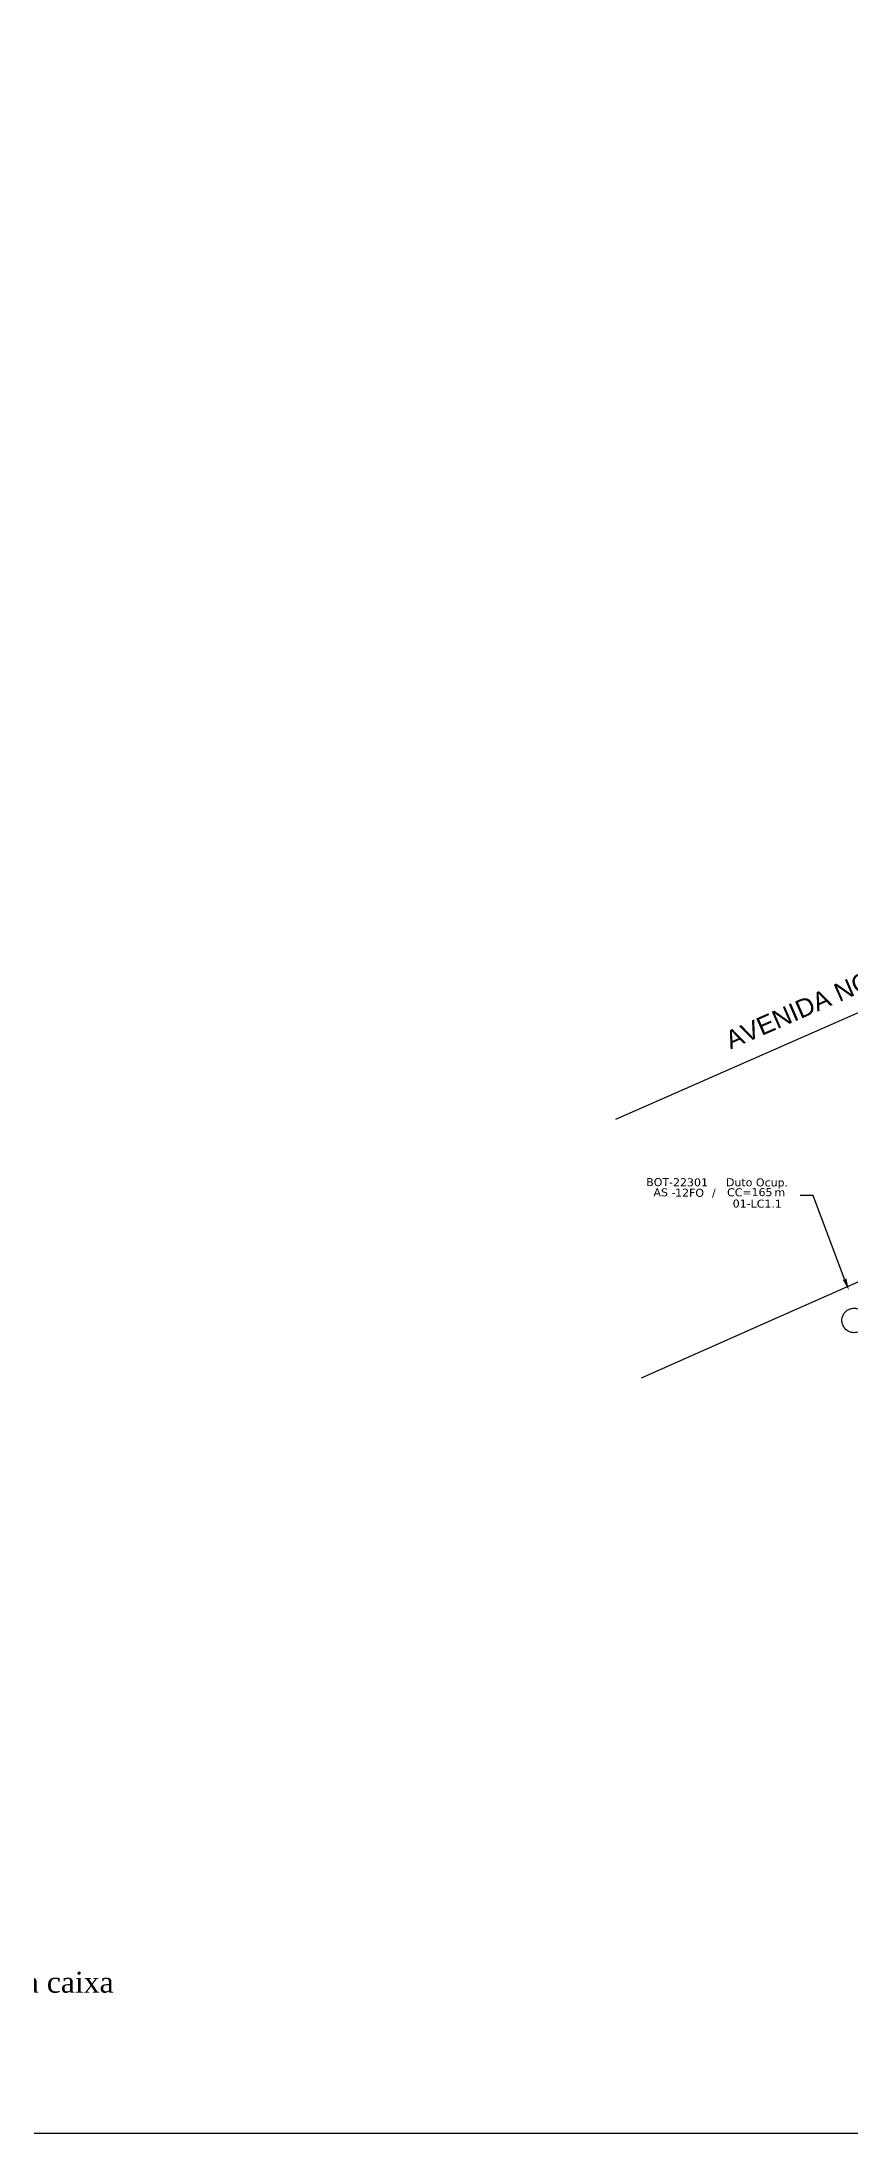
# Model space of a CAD drawing. Header units: metres. Extents: x -1286 to -445, y -500 to 94.
# Drawn here: x -977.7 to -862.2, y -499.8 to -200.9 of the extents above; entities that cross this region are included whole.
import ezdxf
from ezdxf import colors
from ezdxf.entities.mleader import LeaderData, LeaderLine
from ezdxf.enums import TextEntityAlignment as Align
from ezdxf.math import Vec2, Vec3

# ---------------------------------------------------------------- set-up
doc = ezdxf.new("R2010")
doc.units = ezdxf.units.M
doc.linetypes.add('PHANTOM2', pattern=[1.25, 0.625, -0.125, 0.125, -0.125, 0.125, -0.125])
for name, color, linetype in [('10.0-Cartográfico', 4, 'Continuous'), ('10.1-Caixas Subterrâneas', 5, 'Continuous'), ('label_cabos', 7, 'Continuous'), ('LOGRADOURO', 5, 'Continuous')]:
    doc.layers.add(name, color=color, linetype=linetype)
doc.styles.add('ARIAL', font='arial.ttf')
doc.styles.add('siredit', font='verdana.ttf')

# ---------------------------------------------------------------- blocks, each defined once
blk = doc.blocks.new('MHMZ')
at = {"color": 0, "linetype": 'PHANTOM2'}
blk.add_circle((0, 0), 0.0000101, dxfattribs=at)
blk = doc.blocks.new('Inst CB DT OCUP CFOA-SM-AS-80-TS-24')
at = {"layer": 'label_cabos', "color": 0, "style": 'siredit'}
for tag, flags, p in [('ID_ATIVIDADE', 3, (1.31, 2.67)), ('FATOR', 1, (11.56, 2.55))]:
    blk.add_attdef(tag, text='', height=1, rotation=359.69, dxfattribs=dict(at, flags=flags)).set_placement(p, align=Align.MIDDLE_CENTER)
for tag, p in [('TIPO_CABO', (1.76, 0)), ('DESTINO_CABO', (3.13, 1.26)), ('CABO', (4.69, -0.05)), ('/', (7.71, -0.05)), ('LANCE', (10.91, 0)), ('TIPO_CABO', (13.11, 1.24)), ('UND', (15.96, 0)), ('FID', (13.15, -1.41))]:
    blk.add_attdef(tag, text='', height=1, rotation=359.69, dxfattribs=at).set_placement(p, align=Align.MIDDLE_CENTER)
blk.add_attdef('QTDE', (12.43, -0.47), '', height=1, rotation=359.69, dxfattribs=at)

msp = doc.modelspace()

# ---------------------------------------------------------------- linework, layer by layer
msp.add_lwpolyline([(-1286.07, -499.81), (-445.07, -499.81), (-445.07, 94.19), (-1286.07, 94.19)], close=True)
at = {"layer": '10.0-Cartográfico'}
for points in [[(-895.69, -354.85), (-785.27, -306.31), (-785.12, -306.23), (-784.97, -306.14), (-784.83, -306.04), (-784.72, -305.92), (-784.6, -305.79), (-784.52, -305.65), (-784.43, -305.51), (-784.38, -305.35), (-784.34, -305.19), (-784.3, -305.03), (-784.31, -304.86), (-784.33, -304.71), (-784.35, -304.53), (-784.4, -304.38), (-784.45, -304.28), (-805.39, -258.78)], [(-753.01, -351.9), (-760.79, -336.93), (-760.96, -336.65), (-761.17, -336.38), (-761.39, -336.13), (-761.65, -335.9), (-761.94, -335.7), (-762.23, -335.53), (-762.55, -335.4), (-762.89, -335.29), (-763.23, -335.22), (-763.58, -335.17), (-763.94, -335.16), (-874.23, -383.97)], [(-874.23, -383.97), (-892.07, -391.86)]]:
    msp.add_lwpolyline(points, dxfattribs=at)

# ---------------------------------------------------------------- block references
at = {"layer": '10.1-Caixas Subterrâneas', "xscale": 173315.0100434826, "yscale": 173315.0100434826, "zscale": 173315.0100434826}
msp.add_blockref('MHMZ', (-861.63, -383.63), dxfattribs=at)
at = {"layer": 'label_cabos', "color": 0, "lineweight": 0}
ref = msp.add_blockref('Inst CB DT OCUP CFOA-SM-AS-80-TS-24', (-890.51, -365.31), dxfattribs=dict(at, xscale=1.143879066286985, yscale=1.143879066286985, zscale=1.143879066286985))
ref.add_attrib('DESTINO_CABO', 'BOT-22301', dxfattribs={"color": 0, "height": 1.144, "rotation": 359.69, "style": 'siredit'}).set_placement((-886.93, -363.87), align=Align.MIDDLE_CENTER)
ref.add_attrib('CABO', '12FO', dxfattribs={"color": 0, "height": 1.144, "rotation": 359.69, "style": 'siredit'}).set_placement((-885.15, -365.37), align=Align.MIDDLE_CENTER)
ref.add_attrib('TIPO_CABO', 'Duto Ocup.', dxfattribs={"color": 0, "height": 1.144, "rotation": 359.69, "style": 'siredit'}).set_placement((-875.51, -363.89), align=Align.MIDDLE_CENTER)
ref.add_attrib('/', '/', dxfattribs={"color": 0, "height": 1.14, "rotation": 359.69, "style": 'siredit'}).set_placement((-881.68, -365.37), align=Align.MIDDLE_CENTER)
ref.add_attrib('TIPO_CABO', 'AS - ', dxfattribs={"color": 0, "height": 1.144, "rotation": 359.69, "style": 'siredit'}).set_placement((-888.49, -365.32), align=Align.MIDDLE_CENTER)
ref.add_attrib('FID', '01-LC1.1', dxfattribs={"color": 0, "height": 1.144, "rotation": 359.69, "style": 'siredit'}).set_placement((-875.47, -366.93), align=Align.MIDDLE_CENTER)
ref.add_attrib('LANCE', 'CC=', dxfattribs={"color": 0, "height": 1.144, "rotation": 359.69, "style": 'siredit'}).set_placement((-878.03, -365.31), align=Align.MIDDLE_CENTER)
ref.add_attrib('QTDE', '165', (-876.29, -365.85), dxfattribs={"color": 0, "height": 1.144, "rotation": 359.69, "style": 'siredit'})
ref.add_attrib('UND', 'm', dxfattribs={"color": 0, "height": 1.14, "rotation": 359.69, "style": 'siredit'}).set_placement((-872.25, -365.31), align=Align.MIDDLE_CENTER)

# ---------------------------------------------------------------- texts
at = {"insert": (-1257.77, -471.72), "char_height": 3, "width": 277.1819, "attachment_point": 1, "style": 'ARIAL'}
msp.add_mtext('Medidas das caixas internas =  Largura x Altura x Profundidade (cm)\\PObs.:{\\fTimes New Roman|b0|i0|c0|p16;Caso o tamanho da caixa de telefonia não comporte a CDOIA para instalação, favor verificar a possibilidade de instalação da mesma externamente a caixa}', dxfattribs=at)
at = {"layer": 'LOGRADOURO', "style": 'ARIAL'}
msp.add_text('AVENIDA NOSSA SENHORA DE COPACABANA', height=2.5997, rotation=23.5964, dxfattribs=at).set_placement((-879.29, -344.91))

# ---------------------------------------------------------------- leaders
ml = msp.add_multileader_mtext('Standard')
ml.set_content('', color=256)
ml.set_leader_properties()
ml.build(insert=Vec2(0, 0))
ml.multileader.update_dxf_attribs({"arrow_head_size": 1.73})
ctx = ml.context
ctx.base_point, ctx.char_height, ctx.arrow_head_size, ctx.landing_gap_size, ctx.plane_origin, ctx.plane_x_axis, ctx.plane_y_axis = Vec3(-869.35, -365.76), 6.93, 1.73, 3.47, Vec3(-867.47, -383.17), Vec3(-1, 0), Vec3(0, -1)
notes = []
notes.append((ctx, [(0, (1, 1, 0), (-867.47, -365.76), (-1, 0), 1.88, [(0, [(-862.38, -379.35)], 0, [])])]))
ctx.mtext.insert, ctx.mtext.text_direction, ctx.mtext.rotation, ctx.mtext.flow_direction = Vec3(-872.82, -369.23), Vec3(-1, 0), 3.141593, 5
for ctx, leaders in notes:
    for number, flags, end, landing, length, lines in leaders:
        leader = LeaderData()
        leader.index, (leader.has_last_leader_line, leader.has_dogleg_vector, leader.attachment_direction) = number, flags
        leader.last_leader_point, leader.dogleg_vector, leader.dogleg_length = Vec3(end), Vec3(landing), length
        for number, points, colour, breaks in lines:
            line = LeaderLine()
            line.index, line.vertices, line.color, line.breaks = number, Vec3.list(points), colors.encode_raw_color(colour), breaks
            leader.lines.append(line)
        ctx.leaders.append(leader)

doc.saveas('drawing.dxf')
